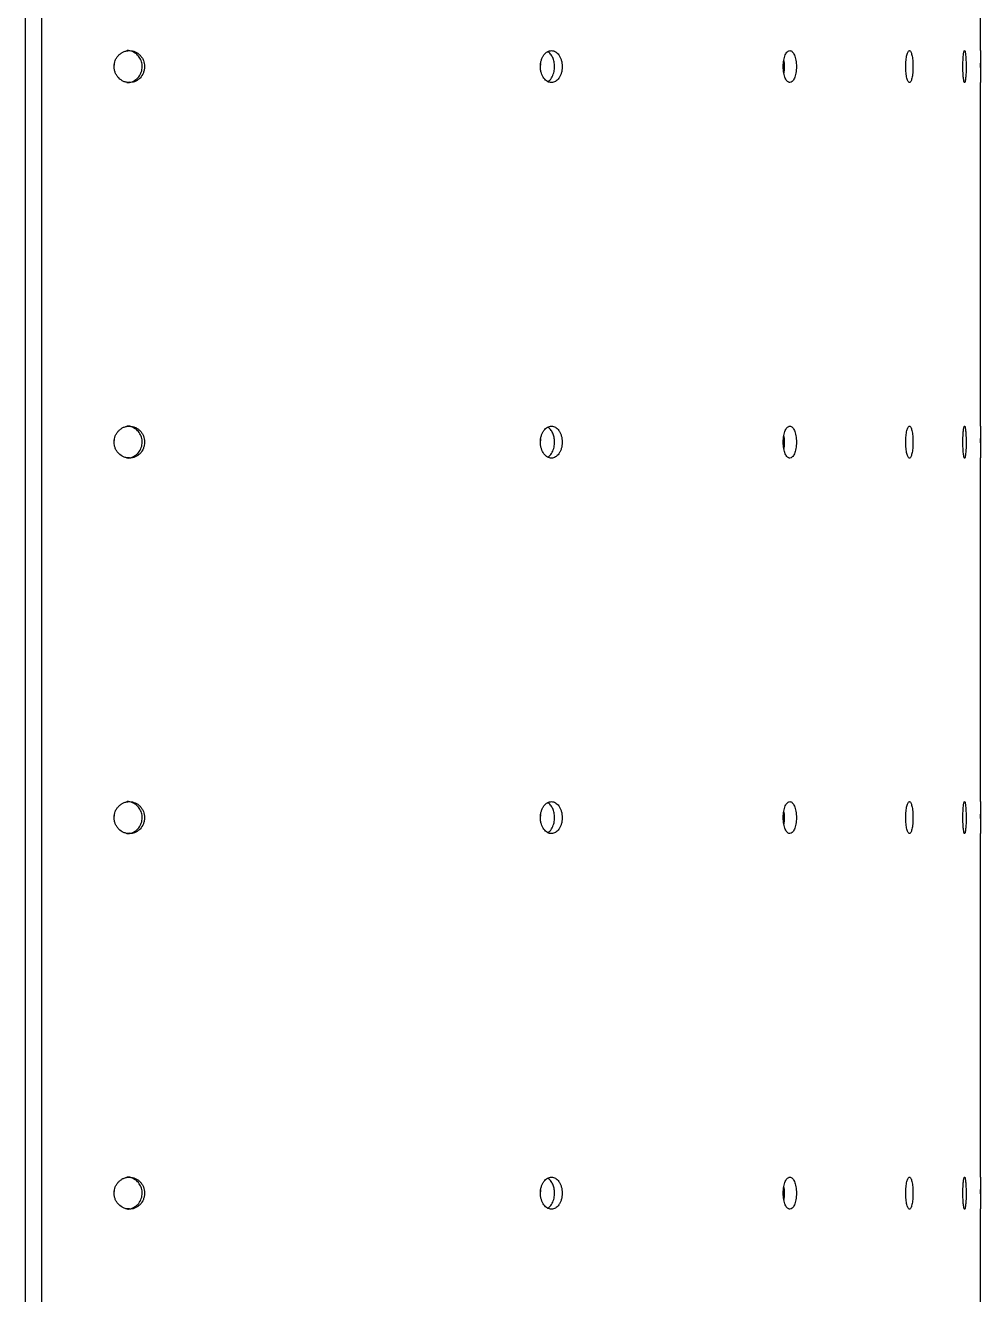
# Model space of a CAD drawing. Header units: millimetres. Extents: x -6549 to -609, y -17178 to -12978.
# Drawn here: x -3536.6 to -3417.1, y -14038.1 to -13879.3 of the extents above; entities that cross this region are included whole.
import ezdxf

# ---------------------------------------------------------------- set-up
doc = ezdxf.new("R2010")
doc.units = ezdxf.units.MM

# ---------------------------------------------------------------- blocks, each defined once
blk = doc.blocks.new('bok')
for p, q in [((-7829.73, -15417.95), (-7829.73, -14566.95)), ((-7827.73, -14566.95), (-7827.73, -15417.95)), ((-7710.23, -14793.95), (-7710.23, -14750.92)), ((-7818.62, -14796.05), (-7818.58, -14795.52)), ((-7765.29, -14796.02), (-7765.26, -14795.57)), ((-7734.92, -14796.02), (-7734.91, -14795.56)), ((-7710.23, -14796.05), (-7710.23, -14795.51)), ((-7816.7, -14797.9), (-7817.02, -14797.93)), ((-7710.23, -14840.95), (-7710.23, -14797.92)), ((-7818.62, -14843.05), (-7818.58, -14842.52)), ((-7765.29, -14843.02), (-7765.26, -14842.57)), ((-7734.92, -14843.02), (-7734.91, -14842.56)), ((-7710.23, -14843.05), (-7710.23, -14842.51)), ((-7816.7, -14844.9), (-7817.02, -14844.93)), ((-7710.23, -14887.95), (-7710.23, -14844.92)), ((-7818.62, -14890.05), (-7818.58, -14889.52)), ((-7765.29, -14890.02), (-7765.26, -14889.57)), ((-7734.92, -14890.02), (-7734.91, -14889.56)), ((-7710.23, -14890.06), (-7710.23, -14889.51)), ((-7816.7, -14891.9), (-7817.02, -14891.93)), ((-7710.23, -14934.95), (-7710.23, -14891.92)), ((-7818.62, -14937.05), (-7818.58, -14936.52)), ((-7765.29, -14937.02), (-7765.26, -14936.57)), ((-7734.92, -14937.02), (-7734.91, -14936.56)), ((-7710.23, -14937.05), (-7710.23, -14936.51)), ((-7816.7, -14938.9), (-7817.02, -14938.93)), ((-7710.23, -14981.95), (-7710.23, -14938.92))]:
    blk.add_line(p, q)
for points, knots in [([(-7818.63, -14795.95), (-7818.63, -14796.08), (-7818.62, -14796.22), (-7818.57, -14796.48), (-7818.53, -14796.6), (-7818.43, -14796.85), (-7818.37, -14796.96), (-7818.23, -14797.18), (-7818.15, -14797.28), (-7817.88, -14797.56), (-7817.67, -14797.71), (-7817.33, -14797.85), (-7817.21, -14797.89), (-7816.97, -14797.94), (-7816.84, -14797.95), (-7816.6, -14797.95), (-7816.47, -14797.94), (-7816.24, -14797.89), (-7816.12, -14797.85), (-7815.89, -14797.75), (-7815.78, -14797.69), (-7815.58, -14797.55), (-7815.48, -14797.47), (-7815.21, -14797.19), (-7815.07, -14796.97), (-7814.92, -14796.6), (-7814.89, -14796.48), (-7814.84, -14796.22), (-7814.82, -14796.08), (-7814.82, -14795.68), (-7814.87, -14795.42), (-7815.02, -14795.05), (-7815.08, -14794.94), (-7815.22, -14794.72), (-7815.3, -14794.62), (-7815.48, -14794.43), (-7815.57, -14794.35), (-7815.78, -14794.21), (-7815.89, -14794.15), (-7816.23, -14794), (-7816.47, -14793.95), (-7816.84, -14793.95), (-7816.97, -14793.96), (-7817.21, -14794.01), (-7817.33, -14794.05), (-7817.56, -14794.14), (-7817.66, -14794.2), (-7817.87, -14794.35), (-7817.97, -14794.43), (-7818.15, -14794.61), (-7818.23, -14794.71), (-7818.37, -14794.93), (-7818.43, -14795.05), (-7818.58, -14795.41), (-7818.63, -14795.68), (-7818.63, -14795.95)], [0, 0, 0, 0, 0.03125, 0.03125, 0.0625, 0.0625, 0.09375, 0.09375, 0.125, 0.125, 0.1875, 0.1875, 0.21875, 0.21875, 0.25, 0.25, 0.28125, 0.28125, 0.3125, 0.3125, 0.34375, 0.34375, 0.375, 0.375, 0.4375, 0.4375, 0.46875, 0.46875, 0.5, 0.5, 0.5625, 0.5625, 0.59375, 0.59375, 0.625, 0.625, 0.65625, 0.65625, 0.6875, 0.6875, 0.75, 0.75, 0.78125, 0.78125, 0.8125, 0.8125, 0.84375, 0.84375, 0.875, 0.875, 0.90625, 0.90625, 0.9375, 0.9375, 1, 1, 1, 1]), ([(-7817.02, -14797.93), (-7816.96, -14797.93), (-7816.69, -14797.97), (-7816.2, -14797.79), (-7815.65, -14797.39), (-7815.26, -14796.81), (-7815.09, -14796.15), (-7815.14, -14795.48), (-7815.38, -14794.88), (-7815.79, -14794.37), (-7816.34, -14794.06), (-7816.78, -14793.91), (-7817.01, -14793.95), (-7817.02, -14793.96)], [0, 0, 0, 0, 0.02889, 0.141517, 0.254154, 0.364091, 0.46981, 0.572063, 0.673355, 0.776495, 0.883316, 0.993955, 1, 1, 1, 1]), ([(-7765.3, -14795.95), (-7765.3, -14796.09), (-7765.29, -14796.23), (-7765.25, -14796.5), (-7765.22, -14796.64), (-7765.1, -14797.01), (-7764.99, -14797.23), (-7764.79, -14797.5), (-7764.72, -14797.58), (-7764.58, -14797.71), (-7764.5, -14797.77), (-7764.26, -14797.91), (-7764.09, -14797.95), (-7763.75, -14797.95), (-7763.59, -14797.9), (-7763.27, -14797.72), (-7763.13, -14797.59), (-7762.93, -14797.32), (-7762.88, -14797.22), (-7762.77, -14797.01), (-7762.73, -14796.89), (-7762.65, -14796.64), (-7762.62, -14796.51), (-7762.58, -14796.24), (-7762.57, -14796.1), (-7762.57, -14795.81), (-7762.58, -14795.68), (-7762.62, -14795.4), (-7762.65, -14795.27), (-7762.72, -14795.02), (-7762.77, -14794.9), (-7762.87, -14794.68), (-7762.93, -14794.58), (-7763.06, -14794.4), (-7763.13, -14794.32), (-7763.27, -14794.19), (-7763.35, -14794.13), (-7763.51, -14794.04), (-7763.59, -14794.01), (-7763.75, -14793.96), (-7763.84, -14793.95), (-7764.01, -14793.95), (-7764.09, -14793.96), (-7764.26, -14794), (-7764.34, -14794.04), (-7764.5, -14794.13), (-7764.58, -14794.18), (-7764.72, -14794.32), (-7764.79, -14794.4), (-7764.93, -14794.58), (-7764.98, -14794.67), (-7765.09, -14794.89), (-7765.14, -14795.01), (-7765.22, -14795.26), (-7765.25, -14795.39), (-7765.29, -14795.66), (-7765.3, -14795.81), (-7765.3, -14795.95)], [0, 0, 0, 0, 0.03125, 0.03125, 0.0625, 0.0625, 0.125, 0.125, 0.15625, 0.15625, 0.1875, 0.1875, 0.25, 0.25, 0.3125, 0.3125, 0.375, 0.375, 0.40625, 0.40625, 0.4375, 0.4375, 0.46875, 0.46875, 0.5, 0.5, 0.53125, 0.53125, 0.5625, 0.5625, 0.59375, 0.59375, 0.625, 0.625, 0.65625, 0.65625, 0.6875, 0.6875, 0.71875, 0.71875, 0.75, 0.75, 0.78125, 0.78125, 0.8125, 0.8125, 0.84375, 0.84375, 0.875, 0.875, 0.90625, 0.90625, 0.9375, 0.9375, 0.96875, 0.96875, 1, 1, 1, 1]), ([(-7764.4, -14797.81), (-7764.39, -14797.81), (-7764.2, -14797.76), (-7763.91, -14797.4), (-7763.62, -14796.8), (-7763.51, -14796.11), (-7763.54, -14795.48), (-7763.69, -14794.92), (-7763.95, -14794.46), (-7764.2, -14794.17), (-7764.37, -14794.11), (-7764.41, -14794.1)], [0, 0, 0, 0, 0.014307, 0.184828, 0.340331, 0.47367, 0.591731, 0.706727, 0.828893, 0.965398, 1, 1, 1, 1]), ([(-7734.93, -14795.95), (-7734.93, -14796.09), (-7734.92, -14796.23), (-7734.89, -14796.5), (-7734.88, -14796.63), (-7734.81, -14797.01), (-7734.74, -14797.23), (-7734.62, -14797.5), (-7734.58, -14797.58), (-7734.49, -14797.71), (-7734.44, -14797.77), (-7734.34, -14797.86), (-7734.29, -14797.89), (-7734.19, -14797.94), (-7734.14, -14797.95), (-7733.99, -14797.95), (-7733.89, -14797.9), (-7733.7, -14797.72), (-7733.61, -14797.59), (-7733.49, -14797.32), (-7733.46, -14797.22), (-7733.39, -14797), (-7733.37, -14796.89), (-7733.32, -14796.64), (-7733.3, -14796.5), (-7733.28, -14796.24), (-7733.27, -14796.09), (-7733.27, -14795.68), (-7733.3, -14795.4), (-7733.36, -14795.02), (-7733.39, -14794.9), (-7733.46, -14794.68), (-7733.49, -14794.59), (-7733.61, -14794.32), (-7733.7, -14794.18), (-7733.84, -14794.04), (-7733.89, -14794.01), (-7733.99, -14793.96), (-7734.04, -14793.95), (-7734.14, -14793.95), (-7734.19, -14793.96), (-7734.29, -14794.01), (-7734.34, -14794.04), (-7734.44, -14794.13), (-7734.49, -14794.19), (-7734.58, -14794.32), (-7734.62, -14794.4), (-7734.7, -14794.58), (-7734.74, -14794.68), (-7734.8, -14794.9), (-7734.83, -14795.01), (-7734.88, -14795.26), (-7734.89, -14795.39), (-7734.92, -14795.67), (-7734.93, -14795.81), (-7734.93, -14795.95)], [0, 0, 0, 0, 0.03125, 0.03125, 0.0625, 0.0625, 0.125, 0.125, 0.15625, 0.15625, 0.1875, 0.1875, 0.21875, 0.21875, 0.25, 0.25, 0.3125, 0.3125, 0.375, 0.375, 0.40625, 0.40625, 0.4375, 0.4375, 0.46875, 0.46875, 0.5, 0.5, 0.5625, 0.5625, 0.59375, 0.59375, 0.625, 0.625, 0.6875, 0.6875, 0.71875, 0.71875, 0.75, 0.75, 0.78125, 0.78125, 0.8125, 0.8125, 0.84375, 0.84375, 0.875, 0.875, 0.90625, 0.90625, 0.9375, 0.9375, 0.96875, 0.96875, 1, 1, 1, 1]), ([(-7719.6, -14795.95), (-7719.6, -14796.09), (-7719.6, -14796.22), (-7719.58, -14796.48), (-7719.57, -14796.61), (-7719.54, -14796.98), (-7719.5, -14797.21), (-7719.44, -14797.48), (-7719.41, -14797.56), (-7719.36, -14797.7), (-7719.34, -14797.76), (-7719.28, -14797.85), (-7719.25, -14797.89), (-7719.2, -14797.94), (-7719.17, -14797.95), (-7719.11, -14797.95), (-7719.08, -14797.94), (-7719.02, -14797.89), (-7719, -14797.85), (-7718.94, -14797.76), (-7718.92, -14797.7), (-7718.87, -14797.56), (-7718.84, -14797.48), (-7718.78, -14797.2), (-7718.75, -14796.99), (-7718.71, -14796.61), (-7718.7, -14796.49), (-7718.69, -14796.22), (-7718.69, -14796.09), (-7718.69, -14795.68), (-7718.7, -14795.41), (-7718.73, -14795.04), (-7718.75, -14794.92), (-7718.78, -14794.7), (-7718.8, -14794.6), (-7718.84, -14794.42), (-7718.87, -14794.34), (-7718.92, -14794.2), (-7718.94, -14794.14), (-7719, -14794.05), (-7719.02, -14794.01), (-7719.08, -14793.96), (-7719.11, -14793.95), (-7719.17, -14793.95), (-7719.2, -14793.96), (-7719.25, -14794.01), (-7719.28, -14794.04), (-7719.34, -14794.14), (-7719.36, -14794.2), (-7719.41, -14794.34), (-7719.44, -14794.42), (-7719.48, -14794.6), (-7719.5, -14794.7), (-7719.53, -14794.92), (-7719.55, -14795.04), (-7719.59, -14795.4), (-7719.6, -14795.68), (-7719.6, -14795.95)], [0, 0, 0, 0, 0.03125, 0.03125, 0.0625, 0.0625, 0.125, 0.125, 0.15625, 0.15625, 0.1875, 0.1875, 0.21875, 0.21875, 0.25, 0.25, 0.28125, 0.28125, 0.3125, 0.3125, 0.34375, 0.34375, 0.375, 0.375, 0.4375, 0.4375, 0.46875, 0.46875, 0.5, 0.5, 0.5625, 0.5625, 0.59375, 0.59375, 0.625, 0.625, 0.65625, 0.65625, 0.6875, 0.6875, 0.71875, 0.71875, 0.75, 0.75, 0.78125, 0.78125, 0.8125, 0.8125, 0.84375, 0.84375, 0.875, 0.875, 0.90625, 0.90625, 0.9375, 0.9375, 1, 1, 1, 1]), ([(-7712.45, -14795.95), (-7712.45, -14796.08), (-7712.44, -14796.21), (-7712.44, -14796.47), (-7712.43, -14796.6), (-7712.42, -14796.84), (-7712.42, -14796.96), (-7712.4, -14797.18), (-7712.39, -14797.28), (-7712.36, -14797.55), (-7712.34, -14797.7), (-7712.3, -14797.85), (-7712.29, -14797.89), (-7712.26, -14797.94), (-7712.25, -14797.95), (-7712.23, -14797.95), (-7712.21, -14797.94), (-7712.19, -14797.89), (-7712.17, -14797.85), (-7712.15, -14797.75), (-7712.14, -14797.69), (-7712.12, -14797.54), (-7712.11, -14797.46), (-7712.09, -14797.28), (-7712.08, -14797.18), (-7712.07, -14796.96), (-7712.06, -14796.84), (-7712.05, -14796.6), (-7712.05, -14796.47), (-7712.04, -14796.22), (-7712.04, -14796.08), (-7712.04, -14795.69), (-7712.05, -14795.42), (-7712.07, -14794.94), (-7712.08, -14794.71), (-7712.11, -14794.44), (-7712.12, -14794.35), (-7712.14, -14794.21), (-7712.15, -14794.15), (-7712.17, -14794.05), (-7712.19, -14794.01), (-7712.21, -14793.96), (-7712.22, -14793.95), (-7712.25, -14793.95), (-7712.26, -14793.96), (-7712.29, -14794.01), (-7712.3, -14794.05), (-7712.33, -14794.15), (-7712.34, -14794.21), (-7712.36, -14794.35), (-7712.37, -14794.44), (-7712.39, -14794.62), (-7712.4, -14794.72), (-7712.42, -14794.94), (-7712.42, -14795.05), (-7712.44, -14795.42), (-7712.45, -14795.68), (-7712.45, -14795.95)], [0, 0, 0, 0, 0.03125, 0.03125, 0.0625, 0.0625, 0.09375, 0.09375, 0.125, 0.125, 0.1875, 0.1875, 0.21875, 0.21875, 0.25, 0.25, 0.28125, 0.28125, 0.3125, 0.3125, 0.34375, 0.34375, 0.375, 0.375, 0.40625, 0.40625, 0.4375, 0.4375, 0.46875, 0.46875, 0.5, 0.5, 0.5625, 0.5625, 0.625, 0.625, 0.65625, 0.65625, 0.6875, 0.6875, 0.71875, 0.71875, 0.75, 0.75, 0.78125, 0.78125, 0.8125, 0.8125, 0.84375, 0.84375, 0.875, 0.875, 0.90625, 0.90625, 0.9375, 0.9375, 1, 1, 1, 1]), ([(-7710.23, -14793.95), (-7710.23, -14793.95), (-7710.23, -14793.91), (-7710.23, -14794.05), (-7710.23, -14794.37), (-7710.23, -14794.89), (-7710.23, -14795.44), (-7710.23, -14795.81), (-7710.23, -14795.95)], [0, 0, 0, 0, 0.006965, 0.22163, 0.436296, 0.650959, 0.865625, 1, 1, 1, 1]), ([(-7734.84, -14796.79), (-7734.83, -14796.77), (-7734.78, -14796.58), (-7734.76, -14796.11), (-7734.76, -14795.54), (-7734.82, -14795.24), (-7734.84, -14795.12)], [0, 0, 0, 0, 0.029181, 0.419615, 0.770115, 1, 1, 1, 1]), ([(-7710.23, -14795.95), (-7710.23, -14796.17), (-7710.23, -14796.62), (-7710.23, -14797.22), (-7710.23, -14797.67), (-7710.23, -14797.93), (-7710.23, -14797.92), (-7710.23, -14797.92)], [0, 0, 0, 0, 0.214833, 0.42967, 0.64451, 0.859348, 1, 1, 1, 1]), ([(-7818.63, -14842.95), (-7818.63, -14843.08), (-7818.62, -14843.22), (-7818.57, -14843.48), (-7818.53, -14843.6), (-7818.43, -14843.85), (-7818.37, -14843.96), (-7818.23, -14844.18), (-7818.15, -14844.28), (-7817.88, -14844.56), (-7817.67, -14844.71), (-7817.33, -14844.85), (-7817.21, -14844.89), (-7816.97, -14844.94), (-7816.84, -14844.95), (-7816.6, -14844.95), (-7816.47, -14844.94), (-7816.24, -14844.89), (-7816.12, -14844.85), (-7815.89, -14844.75), (-7815.78, -14844.69), (-7815.58, -14844.55), (-7815.48, -14844.47), (-7815.21, -14844.19), (-7815.07, -14843.97), (-7814.92, -14843.6), (-7814.89, -14843.48), (-7814.84, -14843.22), (-7814.82, -14843.08), (-7814.82, -14842.68), (-7814.87, -14842.42), (-7815.02, -14842.05), (-7815.08, -14841.94), (-7815.22, -14841.72), (-7815.3, -14841.62), (-7815.48, -14841.43), (-7815.57, -14841.35), (-7815.78, -14841.21), (-7815.89, -14841.15), (-7816.23, -14841), (-7816.47, -14840.95), (-7816.84, -14840.95), (-7816.97, -14840.96), (-7817.21, -14841.01), (-7817.33, -14841.05), (-7817.56, -14841.14), (-7817.66, -14841.2), (-7817.87, -14841.35), (-7817.97, -14841.43), (-7818.15, -14841.61), (-7818.23, -14841.71), (-7818.37, -14841.93), (-7818.43, -14842.05), (-7818.58, -14842.41), (-7818.63, -14842.68), (-7818.63, -14842.95)], [0, 0, 0, 0, 0.03125, 0.03125, 0.0625, 0.0625, 0.09375, 0.09375, 0.125, 0.125, 0.1875, 0.1875, 0.21875, 0.21875, 0.25, 0.25, 0.28125, 0.28125, 0.3125, 0.3125, 0.34375, 0.34375, 0.375, 0.375, 0.4375, 0.4375, 0.46875, 0.46875, 0.5, 0.5, 0.5625, 0.5625, 0.59375, 0.59375, 0.625, 0.625, 0.65625, 0.65625, 0.6875, 0.6875, 0.75, 0.75, 0.78125, 0.78125, 0.8125, 0.8125, 0.84375, 0.84375, 0.875, 0.875, 0.90625, 0.90625, 0.9375, 0.9375, 1, 1, 1, 1]), ([(-7817.02, -14844.93), (-7816.96, -14844.93), (-7816.69, -14844.97), (-7816.2, -14844.79), (-7815.65, -14844.39), (-7815.26, -14843.81), (-7815.09, -14843.15), (-7815.14, -14842.48), (-7815.38, -14841.88), (-7815.79, -14841.37), (-7816.34, -14841.06), (-7816.78, -14840.91), (-7817.01, -14840.95), (-7817.02, -14840.96)], [0, 0, 0, 0, 0.02889, 0.141518, 0.254155, 0.364092, 0.469811, 0.572064, 0.673356, 0.776496, 0.883317, 0.993955, 1, 1, 1, 1]), ([(-7765.3, -14842.95), (-7765.3, -14843.09), (-7765.29, -14843.23), (-7765.25, -14843.5), (-7765.22, -14843.64), (-7765.1, -14844.01), (-7764.99, -14844.23), (-7764.79, -14844.5), (-7764.72, -14844.58), (-7764.58, -14844.71), (-7764.5, -14844.77), (-7764.26, -14844.91), (-7764.09, -14844.95), (-7763.75, -14844.95), (-7763.59, -14844.9), (-7763.27, -14844.72), (-7763.13, -14844.59), (-7762.93, -14844.32), (-7762.88, -14844.22), (-7762.77, -14844.01), (-7762.73, -14843.89), (-7762.65, -14843.64), (-7762.62, -14843.51), (-7762.58, -14843.24), (-7762.57, -14843.1), (-7762.57, -14842.81), (-7762.58, -14842.68), (-7762.62, -14842.4), (-7762.65, -14842.27), (-7762.72, -14842.02), (-7762.77, -14841.9), (-7762.87, -14841.68), (-7762.93, -14841.58), (-7763.06, -14841.4), (-7763.13, -14841.32), (-7763.27, -14841.19), (-7763.35, -14841.13), (-7763.51, -14841.04), (-7763.59, -14841.01), (-7763.75, -14840.96), (-7763.84, -14840.95), (-7764.01, -14840.95), (-7764.09, -14840.96), (-7764.26, -14841), (-7764.34, -14841.04), (-7764.5, -14841.13), (-7764.58, -14841.18), (-7764.72, -14841.32), (-7764.79, -14841.4), (-7764.93, -14841.58), (-7764.98, -14841.67), (-7765.09, -14841.89), (-7765.14, -14842.01), (-7765.22, -14842.26), (-7765.25, -14842.39), (-7765.29, -14842.66), (-7765.3, -14842.81), (-7765.3, -14842.95)], [0, 0, 0, 0, 0.03125, 0.03125, 0.0625, 0.0625, 0.125, 0.125, 0.15625, 0.15625, 0.1875, 0.1875, 0.25, 0.25, 0.3125, 0.3125, 0.375, 0.375, 0.40625, 0.40625, 0.4375, 0.4375, 0.46875, 0.46875, 0.5, 0.5, 0.53125, 0.53125, 0.5625, 0.5625, 0.59375, 0.59375, 0.625, 0.625, 0.65625, 0.65625, 0.6875, 0.6875, 0.71875, 0.71875, 0.75, 0.75, 0.78125, 0.78125, 0.8125, 0.8125, 0.84375, 0.84375, 0.875, 0.875, 0.90625, 0.90625, 0.9375, 0.9375, 0.96875, 0.96875, 1, 1, 1, 1]), ([(-7764.4, -14844.81), (-7764.39, -14844.81), (-7764.2, -14844.76), (-7763.91, -14844.4), (-7763.62, -14843.8), (-7763.51, -14843.11), (-7763.54, -14842.48), (-7763.69, -14841.92), (-7763.95, -14841.46), (-7764.2, -14841.17), (-7764.37, -14841.11), (-7764.41, -14841.1)], [0, 0, 0, 0, 0.014306, 0.18483, 0.340332, 0.473666, 0.591732, 0.706728, 0.828893, 0.965398, 1, 1, 1, 1]), ([(-7734.93, -14842.95), (-7734.93, -14843.09), (-7734.92, -14843.23), (-7734.89, -14843.5), (-7734.88, -14843.63), (-7734.81, -14844.01), (-7734.74, -14844.23), (-7734.62, -14844.5), (-7734.58, -14844.58), (-7734.49, -14844.71), (-7734.44, -14844.77), (-7734.34, -14844.86), (-7734.29, -14844.89), (-7734.19, -14844.94), (-7734.14, -14844.95), (-7733.99, -14844.95), (-7733.89, -14844.9), (-7733.7, -14844.72), (-7733.61, -14844.59), (-7733.49, -14844.32), (-7733.46, -14844.22), (-7733.39, -14844), (-7733.37, -14843.89), (-7733.32, -14843.64), (-7733.3, -14843.5), (-7733.28, -14843.24), (-7733.27, -14843.09), (-7733.27, -14842.68), (-7733.3, -14842.4), (-7733.36, -14842.02), (-7733.39, -14841.9), (-7733.46, -14841.68), (-7733.49, -14841.59), (-7733.61, -14841.32), (-7733.7, -14841.18), (-7733.84, -14841.04), (-7733.89, -14841.01), (-7733.99, -14840.96), (-7734.04, -14840.95), (-7734.14, -14840.95), (-7734.19, -14840.96), (-7734.29, -14841.01), (-7734.34, -14841.04), (-7734.44, -14841.13), (-7734.49, -14841.19), (-7734.58, -14841.32), (-7734.62, -14841.4), (-7734.7, -14841.58), (-7734.74, -14841.68), (-7734.8, -14841.9), (-7734.83, -14842.01), (-7734.88, -14842.26), (-7734.89, -14842.39), (-7734.92, -14842.67), (-7734.93, -14842.81), (-7734.93, -14842.95)], [0, 0, 0, 0, 0.03125, 0.03125, 0.0625, 0.0625, 0.125, 0.125, 0.15625, 0.15625, 0.1875, 0.1875, 0.21875, 0.21875, 0.25, 0.25, 0.3125, 0.3125, 0.375, 0.375, 0.40625, 0.40625, 0.4375, 0.4375, 0.46875, 0.46875, 0.5, 0.5, 0.5625, 0.5625, 0.59375, 0.59375, 0.625, 0.625, 0.6875, 0.6875, 0.71875, 0.71875, 0.75, 0.75, 0.78125, 0.78125, 0.8125, 0.8125, 0.84375, 0.84375, 0.875, 0.875, 0.90625, 0.90625, 0.9375, 0.9375, 0.96875, 0.96875, 1, 1, 1, 1]), ([(-7719.6, -14842.95), (-7719.6, -14843.09), (-7719.6, -14843.22), (-7719.58, -14843.48), (-7719.57, -14843.61), (-7719.54, -14843.98), (-7719.5, -14844.21), (-7719.44, -14844.48), (-7719.41, -14844.56), (-7719.36, -14844.7), (-7719.34, -14844.76), (-7719.28, -14844.85), (-7719.25, -14844.89), (-7719.2, -14844.94), (-7719.17, -14844.95), (-7719.11, -14844.95), (-7719.08, -14844.94), (-7719.02, -14844.89), (-7719, -14844.85), (-7718.94, -14844.76), (-7718.92, -14844.7), (-7718.87, -14844.56), (-7718.84, -14844.48), (-7718.78, -14844.2), (-7718.75, -14843.99), (-7718.71, -14843.61), (-7718.7, -14843.49), (-7718.69, -14843.22), (-7718.69, -14843.09), (-7718.69, -14842.68), (-7718.7, -14842.41), (-7718.73, -14842.04), (-7718.75, -14841.92), (-7718.78, -14841.7), (-7718.8, -14841.6), (-7718.84, -14841.42), (-7718.87, -14841.34), (-7718.92, -14841.2), (-7718.94, -14841.14), (-7719, -14841.05), (-7719.02, -14841.01), (-7719.08, -14840.96), (-7719.11, -14840.95), (-7719.17, -14840.95), (-7719.2, -14840.96), (-7719.25, -14841.01), (-7719.28, -14841.04), (-7719.34, -14841.14), (-7719.36, -14841.2), (-7719.41, -14841.34), (-7719.44, -14841.42), (-7719.48, -14841.6), (-7719.5, -14841.7), (-7719.53, -14841.92), (-7719.55, -14842.04), (-7719.59, -14842.4), (-7719.6, -14842.68), (-7719.6, -14842.95)], [0, 0, 0, 0, 0.03125, 0.03125, 0.0625, 0.0625, 0.125, 0.125, 0.15625, 0.15625, 0.1875, 0.1875, 0.21875, 0.21875, 0.25, 0.25, 0.28125, 0.28125, 0.3125, 0.3125, 0.34375, 0.34375, 0.375, 0.375, 0.4375, 0.4375, 0.46875, 0.46875, 0.5, 0.5, 0.5625, 0.5625, 0.59375, 0.59375, 0.625, 0.625, 0.65625, 0.65625, 0.6875, 0.6875, 0.71875, 0.71875, 0.75, 0.75, 0.78125, 0.78125, 0.8125, 0.8125, 0.84375, 0.84375, 0.875, 0.875, 0.90625, 0.90625, 0.9375, 0.9375, 1, 1, 1, 1]), ([(-7712.45, -14842.95), (-7712.45, -14843.08), (-7712.44, -14843.21), (-7712.44, -14843.47), (-7712.43, -14843.6), (-7712.42, -14843.84), (-7712.42, -14843.96), (-7712.4, -14844.18), (-7712.39, -14844.28), (-7712.36, -14844.55), (-7712.34, -14844.7), (-7712.3, -14844.85), (-7712.29, -14844.89), (-7712.26, -14844.94), (-7712.25, -14844.95), (-7712.23, -14844.95), (-7712.21, -14844.94), (-7712.19, -14844.89), (-7712.17, -14844.85), (-7712.15, -14844.75), (-7712.14, -14844.69), (-7712.12, -14844.54), (-7712.11, -14844.46), (-7712.09, -14844.28), (-7712.08, -14844.18), (-7712.07, -14843.96), (-7712.06, -14843.84), (-7712.05, -14843.6), (-7712.05, -14843.47), (-7712.04, -14843.22), (-7712.04, -14843.08), (-7712.04, -14842.69), (-7712.05, -14842.42), (-7712.07, -14841.94), (-7712.08, -14841.71), (-7712.11, -14841.44), (-7712.12, -14841.35), (-7712.14, -14841.21), (-7712.15, -14841.15), (-7712.17, -14841.05), (-7712.19, -14841.01), (-7712.21, -14840.96), (-7712.22, -14840.95), (-7712.25, -14840.95), (-7712.26, -14840.96), (-7712.29, -14841.01), (-7712.3, -14841.05), (-7712.33, -14841.15), (-7712.34, -14841.21), (-7712.36, -14841.35), (-7712.37, -14841.44), (-7712.39, -14841.62), (-7712.4, -14841.72), (-7712.42, -14841.94), (-7712.42, -14842.05), (-7712.44, -14842.42), (-7712.45, -14842.68), (-7712.45, -14842.95)], [0, 0, 0, 0, 0.03125, 0.03125, 0.0625, 0.0625, 0.09375, 0.09375, 0.125, 0.125, 0.1875, 0.1875, 0.21875, 0.21875, 0.25, 0.25, 0.28125, 0.28125, 0.3125, 0.3125, 0.34375, 0.34375, 0.375, 0.375, 0.40625, 0.40625, 0.4375, 0.4375, 0.46875, 0.46875, 0.5, 0.5, 0.5625, 0.5625, 0.625, 0.625, 0.65625, 0.65625, 0.6875, 0.6875, 0.71875, 0.71875, 0.75, 0.75, 0.78125, 0.78125, 0.8125, 0.8125, 0.84375, 0.84375, 0.875, 0.875, 0.90625, 0.90625, 0.9375, 0.9375, 1, 1, 1, 1]), ([(-7710.23, -14840.95), (-7710.23, -14840.95), (-7710.23, -14840.91), (-7710.23, -14841.05), (-7710.23, -14841.37), (-7710.23, -14841.89), (-7710.23, -14842.44), (-7710.23, -14842.81), (-7710.23, -14842.95)], [0, 0, 0, 0, 0.006965, 0.221631, 0.436297, 0.650967, 0.865634, 1, 1, 1, 1]), ([(-7734.84, -14843.78), (-7734.83, -14843.77), (-7734.78, -14843.58), (-7734.76, -14843.11), (-7734.76, -14842.54), (-7734.82, -14842.24), (-7734.84, -14842.12)], [0, 0, 0, 0, 0.029181, 0.419599, 0.770115, 1, 1, 1, 1]), ([(-7710.23, -14842.95), (-7710.23, -14843.17), (-7710.23, -14843.62), (-7710.23, -14844.22), (-7710.23, -14844.67), (-7710.23, -14844.93), (-7710.23, -14844.92), (-7710.23, -14844.92)], [0, 0, 0, 0, 0.214842, 0.429678, 0.6445106, 0.8593478, 1, 1, 1, 1]), ([(-7818.63, -14889.95), (-7818.63, -14890.08), (-7818.62, -14890.22), (-7818.57, -14890.48), (-7818.53, -14890.6), (-7818.43, -14890.85), (-7818.37, -14890.96), (-7818.23, -14891.18), (-7818.15, -14891.28), (-7817.88, -14891.56), (-7817.67, -14891.71), (-7817.33, -14891.85), (-7817.21, -14891.89), (-7816.97, -14891.94), (-7816.84, -14891.95), (-7816.6, -14891.95), (-7816.47, -14891.94), (-7816.24, -14891.89), (-7816.12, -14891.85), (-7815.89, -14891.75), (-7815.78, -14891.69), (-7815.58, -14891.55), (-7815.48, -14891.47), (-7815.21, -14891.19), (-7815.07, -14890.97), (-7814.92, -14890.6), (-7814.89, -14890.48), (-7814.84, -14890.22), (-7814.82, -14890.08), (-7814.82, -14889.68), (-7814.87, -14889.42), (-7815.02, -14889.05), (-7815.08, -14888.94), (-7815.22, -14888.72), (-7815.3, -14888.62), (-7815.48, -14888.43), (-7815.57, -14888.35), (-7815.78, -14888.21), (-7815.89, -14888.15), (-7816.23, -14888), (-7816.47, -14887.95), (-7816.84, -14887.95), (-7816.97, -14887.96), (-7817.21, -14888.01), (-7817.33, -14888.05), (-7817.56, -14888.14), (-7817.66, -14888.2), (-7817.87, -14888.35), (-7817.97, -14888.43), (-7818.15, -14888.61), (-7818.23, -14888.71), (-7818.37, -14888.93), (-7818.43, -14889.05), (-7818.58, -14889.41), (-7818.63, -14889.68), (-7818.63, -14889.95)], [0, 0, 0, 0, 0.03125, 0.03125, 0.0625, 0.0625, 0.09375, 0.09375, 0.125, 0.125, 0.1875, 0.1875, 0.21875, 0.21875, 0.25, 0.25, 0.28125, 0.28125, 0.3125, 0.3125, 0.34375, 0.34375, 0.375, 0.375, 0.4375, 0.4375, 0.46875, 0.46875, 0.5, 0.5, 0.5625, 0.5625, 0.59375, 0.59375, 0.625, 0.625, 0.65625, 0.65625, 0.6875, 0.6875, 0.75, 0.75, 0.78125, 0.78125, 0.8125, 0.8125, 0.84375, 0.84375, 0.875, 0.875, 0.90625, 0.90625, 0.9375, 0.9375, 1, 1, 1, 1]), ([(-7817.02, -14891.93), (-7816.96, -14891.93), (-7816.69, -14891.97), (-7816.2, -14891.79), (-7815.65, -14891.39), (-7815.26, -14890.81), (-7815.09, -14890.15), (-7815.14, -14889.48), (-7815.38, -14888.88), (-7815.79, -14888.37), (-7816.34, -14888.06), (-7816.78, -14887.91), (-7817.01, -14887.95), (-7817.02, -14887.96)], [0, 0, 0, 0, 0.02889, 0.141518, 0.254152, 0.36409, 0.469813, 0.572061, 0.673358, 0.776497, 0.883316, 0.993955, 1, 1, 1, 1]), ([(-7765.3, -14889.95), (-7765.3, -14890.09), (-7765.29, -14890.23), (-7765.25, -14890.5), (-7765.22, -14890.64), (-7765.1, -14891.01), (-7764.99, -14891.23), (-7764.79, -14891.5), (-7764.72, -14891.58), (-7764.58, -14891.71), (-7764.5, -14891.77), (-7764.26, -14891.91), (-7764.09, -14891.95), (-7763.75, -14891.95), (-7763.59, -14891.9), (-7763.27, -14891.72), (-7763.13, -14891.59), (-7762.93, -14891.32), (-7762.88, -14891.22), (-7762.77, -14891.01), (-7762.73, -14890.89), (-7762.65, -14890.64), (-7762.62, -14890.51), (-7762.58, -14890.24), (-7762.57, -14890.1), (-7762.57, -14889.81), (-7762.58, -14889.68), (-7762.62, -14889.4), (-7762.65, -14889.27), (-7762.72, -14889.02), (-7762.77, -14888.9), (-7762.87, -14888.68), (-7762.93, -14888.58), (-7763.06, -14888.4), (-7763.13, -14888.32), (-7763.27, -14888.19), (-7763.35, -14888.13), (-7763.51, -14888.04), (-7763.59, -14888.01), (-7763.75, -14887.96), (-7763.84, -14887.95), (-7764.01, -14887.95), (-7764.09, -14887.96), (-7764.26, -14888), (-7764.34, -14888.04), (-7764.5, -14888.13), (-7764.58, -14888.18), (-7764.72, -14888.32), (-7764.79, -14888.4), (-7764.93, -14888.58), (-7764.98, -14888.67), (-7765.09, -14888.89), (-7765.14, -14889.01), (-7765.22, -14889.26), (-7765.25, -14889.39), (-7765.29, -14889.66), (-7765.3, -14889.81), (-7765.3, -14889.95)], [0, 0, 0, 0, 0.03125, 0.03125, 0.0625, 0.0625, 0.125, 0.125, 0.15625, 0.15625, 0.1875, 0.1875, 0.25, 0.25, 0.3125, 0.3125, 0.375, 0.375, 0.40625, 0.40625, 0.4375, 0.4375, 0.46875, 0.46875, 0.5, 0.5, 0.53125, 0.53125, 0.5625, 0.5625, 0.59375, 0.59375, 0.625, 0.625, 0.65625, 0.65625, 0.6875, 0.6875, 0.71875, 0.71875, 0.75, 0.75, 0.78125, 0.78125, 0.8125, 0.8125, 0.84375, 0.84375, 0.875, 0.875, 0.90625, 0.90625, 0.9375, 0.9375, 0.96875, 0.96875, 1, 1, 1, 1]), ([(-7764.4, -14891.81), (-7764.39, -14891.81), (-7764.2, -14891.76), (-7763.91, -14891.4), (-7763.62, -14890.8), (-7763.51, -14890.11), (-7763.54, -14889.48), (-7763.69, -14888.92), (-7763.95, -14888.46), (-7764.2, -14888.17), (-7764.37, -14888.11), (-7764.41, -14888.1)], [0, 0, 0, 0, 0.014306, 0.184827, 0.340329, 0.473667, 0.591727, 0.706728, 0.828894, 0.965398, 1, 1, 1, 1]), ([(-7734.93, -14889.95), (-7734.93, -14890.09), (-7734.92, -14890.23), (-7734.89, -14890.5), (-7734.88, -14890.63), (-7734.81, -14891.01), (-7734.74, -14891.23), (-7734.62, -14891.5), (-7734.58, -14891.58), (-7734.49, -14891.71), (-7734.44, -14891.77), (-7734.34, -14891.86), (-7734.29, -14891.89), (-7734.19, -14891.94), (-7734.14, -14891.95), (-7733.99, -14891.95), (-7733.89, -14891.9), (-7733.7, -14891.72), (-7733.61, -14891.59), (-7733.49, -14891.32), (-7733.46, -14891.22), (-7733.39, -14891), (-7733.37, -14890.89), (-7733.32, -14890.64), (-7733.3, -14890.5), (-7733.28, -14890.24), (-7733.27, -14890.09), (-7733.27, -14889.68), (-7733.3, -14889.4), (-7733.36, -14889.02), (-7733.39, -14888.9), (-7733.46, -14888.68), (-7733.49, -14888.59), (-7733.61, -14888.32), (-7733.7, -14888.18), (-7733.84, -14888.04), (-7733.89, -14888.01), (-7733.99, -14887.96), (-7734.04, -14887.95), (-7734.14, -14887.95), (-7734.19, -14887.96), (-7734.29, -14888.01), (-7734.34, -14888.04), (-7734.44, -14888.13), (-7734.49, -14888.19), (-7734.58, -14888.32), (-7734.62, -14888.4), (-7734.7, -14888.58), (-7734.74, -14888.68), (-7734.8, -14888.9), (-7734.83, -14889.01), (-7734.88, -14889.26), (-7734.89, -14889.39), (-7734.92, -14889.67), (-7734.93, -14889.81), (-7734.93, -14889.95)], [0, 0, 0, 0, 0.03125, 0.03125, 0.0625, 0.0625, 0.125, 0.125, 0.15625, 0.15625, 0.1875, 0.1875, 0.21875, 0.21875, 0.25, 0.25, 0.3125, 0.3125, 0.375, 0.375, 0.40625, 0.40625, 0.4375, 0.4375, 0.46875, 0.46875, 0.5, 0.5, 0.5625, 0.5625, 0.59375, 0.59375, 0.625, 0.625, 0.6875, 0.6875, 0.71875, 0.71875, 0.75, 0.75, 0.78125, 0.78125, 0.8125, 0.8125, 0.84375, 0.84375, 0.875, 0.875, 0.90625, 0.90625, 0.9375, 0.9375, 0.96875, 0.96875, 1, 1, 1, 1]), ([(-7719.6, -14889.95), (-7719.6, -14890.09), (-7719.6, -14890.22), (-7719.58, -14890.48), (-7719.57, -14890.61), (-7719.54, -14890.98), (-7719.5, -14891.21), (-7719.44, -14891.48), (-7719.41, -14891.56), (-7719.36, -14891.7), (-7719.34, -14891.76), (-7719.28, -14891.85), (-7719.25, -14891.89), (-7719.2, -14891.94), (-7719.17, -14891.95), (-7719.11, -14891.95), (-7719.08, -14891.94), (-7719.02, -14891.89), (-7719, -14891.85), (-7718.94, -14891.76), (-7718.92, -14891.7), (-7718.87, -14891.56), (-7718.84, -14891.48), (-7718.78, -14891.2), (-7718.75, -14890.99), (-7718.71, -14890.61), (-7718.7, -14890.49), (-7718.69, -14890.22), (-7718.69, -14890.09), (-7718.69, -14889.68), (-7718.7, -14889.41), (-7718.73, -14889.04), (-7718.75, -14888.92), (-7718.78, -14888.7), (-7718.8, -14888.6), (-7718.84, -14888.42), (-7718.87, -14888.34), (-7718.92, -14888.2), (-7718.94, -14888.14), (-7719, -14888.05), (-7719.02, -14888.01), (-7719.08, -14887.96), (-7719.11, -14887.95), (-7719.17, -14887.95), (-7719.2, -14887.96), (-7719.25, -14888.01), (-7719.28, -14888.04), (-7719.34, -14888.14), (-7719.36, -14888.2), (-7719.41, -14888.34), (-7719.44, -14888.42), (-7719.48, -14888.6), (-7719.5, -14888.7), (-7719.53, -14888.92), (-7719.55, -14889.04), (-7719.59, -14889.4), (-7719.6, -14889.68), (-7719.6, -14889.95)], [0, 0, 0, 0, 0.03125, 0.03125, 0.0625, 0.0625, 0.125, 0.125, 0.15625, 0.15625, 0.1875, 0.1875, 0.21875, 0.21875, 0.25, 0.25, 0.28125, 0.28125, 0.3125, 0.3125, 0.34375, 0.34375, 0.375, 0.375, 0.4375, 0.4375, 0.46875, 0.46875, 0.5, 0.5, 0.5625, 0.5625, 0.59375, 0.59375, 0.625, 0.625, 0.65625, 0.65625, 0.6875, 0.6875, 0.71875, 0.71875, 0.75, 0.75, 0.78125, 0.78125, 0.8125, 0.8125, 0.84375, 0.84375, 0.875, 0.875, 0.90625, 0.90625, 0.9375, 0.9375, 1, 1, 1, 1]), ([(-7712.45, -14889.95), (-7712.45, -14890.08), (-7712.44, -14890.21), (-7712.44, -14890.47), (-7712.43, -14890.6), (-7712.42, -14890.84), (-7712.42, -14890.96), (-7712.4, -14891.18), (-7712.39, -14891.28), (-7712.36, -14891.55), (-7712.34, -14891.7), (-7712.3, -14891.85), (-7712.29, -14891.89), (-7712.26, -14891.94), (-7712.25, -14891.95), (-7712.23, -14891.95), (-7712.21, -14891.94), (-7712.19, -14891.89), (-7712.17, -14891.85), (-7712.15, -14891.75), (-7712.14, -14891.69), (-7712.12, -14891.54), (-7712.11, -14891.46), (-7712.09, -14891.28), (-7712.08, -14891.18), (-7712.07, -14890.96), (-7712.06, -14890.84), (-7712.05, -14890.6), (-7712.05, -14890.47), (-7712.04, -14890.22), (-7712.04, -14890.08), (-7712.04, -14889.69), (-7712.05, -14889.42), (-7712.07, -14888.94), (-7712.08, -14888.71), (-7712.11, -14888.44), (-7712.12, -14888.35), (-7712.14, -14888.21), (-7712.15, -14888.15), (-7712.17, -14888.05), (-7712.19, -14888.01), (-7712.21, -14887.96), (-7712.22, -14887.95), (-7712.25, -14887.95), (-7712.26, -14887.96), (-7712.29, -14888.01), (-7712.3, -14888.05), (-7712.33, -14888.15), (-7712.34, -14888.21), (-7712.36, -14888.35), (-7712.37, -14888.44), (-7712.39, -14888.62), (-7712.4, -14888.72), (-7712.42, -14888.94), (-7712.42, -14889.05), (-7712.44, -14889.42), (-7712.45, -14889.68), (-7712.45, -14889.95)], [0, 0, 0, 0, 0.03125, 0.03125, 0.0625, 0.0625, 0.09375, 0.09375, 0.125, 0.125, 0.1875, 0.1875, 0.21875, 0.21875, 0.25, 0.25, 0.28125, 0.28125, 0.3125, 0.3125, 0.34375, 0.34375, 0.375, 0.375, 0.40625, 0.40625, 0.4375, 0.4375, 0.46875, 0.46875, 0.5, 0.5, 0.5625, 0.5625, 0.625, 0.625, 0.65625, 0.65625, 0.6875, 0.6875, 0.71875, 0.71875, 0.75, 0.75, 0.78125, 0.78125, 0.8125, 0.8125, 0.84375, 0.84375, 0.875, 0.875, 0.90625, 0.90625, 0.9375, 0.9375, 1, 1, 1, 1]), ([(-7710.23, -14887.95), (-7710.23, -14887.95), (-7710.23, -14887.91), (-7710.23, -14888.05), (-7710.23, -14888.37), (-7710.23, -14888.89), (-7710.23, -14889.44), (-7710.23, -14889.81), (-7710.23, -14889.95)], [0, 0, 0, 0, 0.006965, 0.221627, 0.436292, 0.650961, 0.865626, 1, 1, 1, 1]), ([(-7734.84, -14890.79), (-7734.83, -14890.77), (-7734.78, -14890.58), (-7734.76, -14890.11), (-7734.76, -14889.54), (-7734.82, -14889.24), (-7734.84, -14889.12)], [0, 0, 0, 0, 0.0291946, 0.4196064, 0.7701182, 1, 1, 1, 1]), ([(-7710.23, -14889.95), (-7710.23, -14890.17), (-7710.23, -14890.62), (-7710.23, -14891.22), (-7710.23, -14891.67), (-7710.23, -14891.93), (-7710.23, -14891.92), (-7710.23, -14891.92)], [0, 0, 0, 0, 0.214833, 0.42967, 0.64451, 0.859348, 1, 1, 1, 1]), ([(-7818.63, -14936.95), (-7818.63, -14937.08), (-7818.62, -14937.22), (-7818.57, -14937.48), (-7818.53, -14937.6), (-7818.43, -14937.85), (-7818.37, -14937.96), (-7818.23, -14938.18), (-7818.15, -14938.28), (-7817.88, -14938.56), (-7817.67, -14938.71), (-7817.33, -14938.85), (-7817.21, -14938.89), (-7816.97, -14938.94), (-7816.84, -14938.95), (-7816.6, -14938.95), (-7816.47, -14938.94), (-7816.24, -14938.89), (-7816.12, -14938.85), (-7815.89, -14938.75), (-7815.78, -14938.69), (-7815.58, -14938.55), (-7815.48, -14938.47), (-7815.21, -14938.19), (-7815.07, -14937.97), (-7814.92, -14937.6), (-7814.89, -14937.48), (-7814.84, -14937.22), (-7814.82, -14937.08), (-7814.82, -14936.68), (-7814.87, -14936.42), (-7815.02, -14936.05), (-7815.08, -14935.94), (-7815.22, -14935.72), (-7815.3, -14935.62), (-7815.48, -14935.43), (-7815.57, -14935.35), (-7815.78, -14935.21), (-7815.89, -14935.15), (-7816.23, -14935), (-7816.47, -14934.95), (-7816.84, -14934.95), (-7816.97, -14934.96), (-7817.21, -14935.01), (-7817.33, -14935.05), (-7817.56, -14935.14), (-7817.66, -14935.2), (-7817.87, -14935.35), (-7817.97, -14935.43), (-7818.15, -14935.61), (-7818.23, -14935.71), (-7818.37, -14935.93), (-7818.43, -14936.05), (-7818.58, -14936.41), (-7818.63, -14936.68), (-7818.63, -14936.95)], [0, 0, 0, 0, 0.03125, 0.03125, 0.0625, 0.0625, 0.09375, 0.09375, 0.125, 0.125, 0.1875, 0.1875, 0.21875, 0.21875, 0.25, 0.25, 0.28125, 0.28125, 0.3125, 0.3125, 0.34375, 0.34375, 0.375, 0.375, 0.4375, 0.4375, 0.46875, 0.46875, 0.5, 0.5, 0.5625, 0.5625, 0.59375, 0.59375, 0.625, 0.625, 0.65625, 0.65625, 0.6875, 0.6875, 0.75, 0.75, 0.78125, 0.78125, 0.8125, 0.8125, 0.84375, 0.84375, 0.875, 0.875, 0.90625, 0.90625, 0.9375, 0.9375, 1, 1, 1, 1]), ([(-7817.02, -14938.93), (-7816.96, -14938.93), (-7816.69, -14938.97), (-7816.2, -14938.79), (-7815.65, -14938.39), (-7815.26, -14937.81), (-7815.09, -14937.15), (-7815.14, -14936.48), (-7815.38, -14935.88), (-7815.79, -14935.37), (-7816.34, -14935.06), (-7816.78, -14934.91), (-7817.01, -14934.95), (-7817.02, -14934.96)], [0, 0, 0, 0, 0.0288898, 0.1415166, 0.2541534, 0.3640908, 0.4698094, 0.5720626, 0.6733566, 0.7764964, 0.8833162, 0.9939548, 1, 1, 1, 1]), ([(-7765.3, -14936.95), (-7765.3, -14937.09), (-7765.29, -14937.23), (-7765.25, -14937.5), (-7765.22, -14937.64), (-7765.1, -14938.01), (-7764.99, -14938.23), (-7764.79, -14938.5), (-7764.72, -14938.58), (-7764.58, -14938.71), (-7764.5, -14938.77), (-7764.26, -14938.91), (-7764.09, -14938.95), (-7763.75, -14938.95), (-7763.59, -14938.9), (-7763.27, -14938.72), (-7763.13, -14938.59), (-7762.93, -14938.32), (-7762.88, -14938.22), (-7762.77, -14938.01), (-7762.73, -14937.89), (-7762.65, -14937.64), (-7762.62, -14937.51), (-7762.58, -14937.24), (-7762.57, -14937.1), (-7762.57, -14936.81), (-7762.58, -14936.68), (-7762.62, -14936.4), (-7762.65, -14936.27), (-7762.72, -14936.02), (-7762.77, -14935.9), (-7762.87, -14935.68), (-7762.93, -14935.58), (-7763.06, -14935.4), (-7763.13, -14935.32), (-7763.27, -14935.19), (-7763.35, -14935.13), (-7763.51, -14935.04), (-7763.59, -14935.01), (-7763.75, -14934.96), (-7763.84, -14934.95), (-7764.01, -14934.95), (-7764.09, -14934.96), (-7764.26, -14935), (-7764.34, -14935.04), (-7764.5, -14935.13), (-7764.58, -14935.18), (-7764.72, -14935.32), (-7764.79, -14935.4), (-7764.93, -14935.58), (-7764.98, -14935.67), (-7765.09, -14935.89), (-7765.14, -14936.01), (-7765.22, -14936.26), (-7765.25, -14936.39), (-7765.29, -14936.66), (-7765.3, -14936.81), (-7765.3, -14936.95)], [0, 0, 0, 0, 0.03125, 0.03125, 0.0625, 0.0625, 0.125, 0.125, 0.15625, 0.15625, 0.1875, 0.1875, 0.25, 0.25, 0.3125, 0.3125, 0.375, 0.375, 0.40625, 0.40625, 0.4375, 0.4375, 0.46875, 0.46875, 0.5, 0.5, 0.53125, 0.53125, 0.5625, 0.5625, 0.59375, 0.59375, 0.625, 0.625, 0.65625, 0.65625, 0.6875, 0.6875, 0.71875, 0.71875, 0.75, 0.75, 0.78125, 0.78125, 0.8125, 0.8125, 0.84375, 0.84375, 0.875, 0.875, 0.90625, 0.90625, 0.9375, 0.9375, 0.96875, 0.96875, 1, 1, 1, 1]), ([(-7764.4, -14938.81), (-7764.39, -14938.81), (-7764.2, -14938.76), (-7763.91, -14938.4), (-7763.62, -14937.8), (-7763.51, -14937.11), (-7763.54, -14936.48), (-7763.69, -14935.92), (-7763.95, -14935.46), (-7764.2, -14935.17), (-7764.37, -14935.11), (-7764.41, -14935.1)], [0, 0, 0, 0, 0.014307, 0.184828, 0.340331, 0.47367, 0.59173, 0.706726, 0.828894, 0.965397, 1, 1, 1, 1]), ([(-7734.93, -14936.95), (-7734.93, -14937.09), (-7734.92, -14937.23), (-7734.89, -14937.5), (-7734.88, -14937.63), (-7734.81, -14938.01), (-7734.74, -14938.23), (-7734.62, -14938.5), (-7734.58, -14938.58), (-7734.49, -14938.71), (-7734.44, -14938.77), (-7734.34, -14938.86), (-7734.29, -14938.89), (-7734.19, -14938.94), (-7734.14, -14938.95), (-7733.99, -14938.95), (-7733.89, -14938.9), (-7733.7, -14938.72), (-7733.61, -14938.59), (-7733.49, -14938.32), (-7733.46, -14938.22), (-7733.39, -14938), (-7733.37, -14937.89), (-7733.32, -14937.64), (-7733.3, -14937.5), (-7733.28, -14937.24), (-7733.27, -14937.09), (-7733.27, -14936.68), (-7733.3, -14936.4), (-7733.36, -14936.02), (-7733.39, -14935.9), (-7733.46, -14935.68), (-7733.49, -14935.59), (-7733.61, -14935.32), (-7733.7, -14935.18), (-7733.84, -14935.04), (-7733.89, -14935.01), (-7733.99, -14934.96), (-7734.04, -14934.95), (-7734.14, -14934.95), (-7734.19, -14934.96), (-7734.29, -14935.01), (-7734.34, -14935.04), (-7734.44, -14935.13), (-7734.49, -14935.19), (-7734.58, -14935.32), (-7734.62, -14935.4), (-7734.7, -14935.58), (-7734.74, -14935.68), (-7734.8, -14935.9), (-7734.83, -14936.01), (-7734.88, -14936.26), (-7734.89, -14936.39), (-7734.92, -14936.67), (-7734.93, -14936.81), (-7734.93, -14936.95)], [0, 0, 0, 0, 0.03125, 0.03125, 0.0625, 0.0625, 0.125, 0.125, 0.15625, 0.15625, 0.1875, 0.1875, 0.21875, 0.21875, 0.25, 0.25, 0.3125, 0.3125, 0.375, 0.375, 0.40625, 0.40625, 0.4375, 0.4375, 0.46875, 0.46875, 0.5, 0.5, 0.5625, 0.5625, 0.59375, 0.59375, 0.625, 0.625, 0.6875, 0.6875, 0.71875, 0.71875, 0.75, 0.75, 0.78125, 0.78125, 0.8125, 0.8125, 0.84375, 0.84375, 0.875, 0.875, 0.90625, 0.90625, 0.9375, 0.9375, 0.96875, 0.96875, 1, 1, 1, 1]), ([(-7719.6, -14936.95), (-7719.6, -14937.09), (-7719.6, -14937.22), (-7719.58, -14937.48), (-7719.57, -14937.61), (-7719.54, -14937.98), (-7719.5, -14938.21), (-7719.44, -14938.48), (-7719.41, -14938.56), (-7719.36, -14938.7), (-7719.34, -14938.76), (-7719.28, -14938.85), (-7719.25, -14938.89), (-7719.2, -14938.94), (-7719.17, -14938.95), (-7719.11, -14938.95), (-7719.08, -14938.94), (-7719.02, -14938.89), (-7719, -14938.85), (-7718.94, -14938.76), (-7718.92, -14938.7), (-7718.87, -14938.56), (-7718.84, -14938.48), (-7718.78, -14938.2), (-7718.75, -14937.99), (-7718.71, -14937.61), (-7718.7, -14937.49), (-7718.69, -14937.22), (-7718.69, -14937.09), (-7718.69, -14936.68), (-7718.7, -14936.41), (-7718.73, -14936.04), (-7718.75, -14935.92), (-7718.78, -14935.7), (-7718.8, -14935.6), (-7718.84, -14935.42), (-7718.87, -14935.34), (-7718.92, -14935.2), (-7718.94, -14935.14), (-7719, -14935.05), (-7719.02, -14935.01), (-7719.08, -14934.96), (-7719.11, -14934.95), (-7719.17, -14934.95), (-7719.2, -14934.96), (-7719.25, -14935.01), (-7719.28, -14935.04), (-7719.34, -14935.14), (-7719.36, -14935.2), (-7719.41, -14935.34), (-7719.44, -14935.42), (-7719.48, -14935.6), (-7719.5, -14935.7), (-7719.53, -14935.92), (-7719.55, -14936.04), (-7719.59, -14936.4), (-7719.6, -14936.68), (-7719.6, -14936.95)], [0, 0, 0, 0, 0.03125, 0.03125, 0.0625, 0.0625, 0.125, 0.125, 0.15625, 0.15625, 0.1875, 0.1875, 0.21875, 0.21875, 0.25, 0.25, 0.28125, 0.28125, 0.3125, 0.3125, 0.34375, 0.34375, 0.375, 0.375, 0.4375, 0.4375, 0.46875, 0.46875, 0.5, 0.5, 0.5625, 0.5625, 0.59375, 0.59375, 0.625, 0.625, 0.65625, 0.65625, 0.6875, 0.6875, 0.71875, 0.71875, 0.75, 0.75, 0.78125, 0.78125, 0.8125, 0.8125, 0.84375, 0.84375, 0.875, 0.875, 0.90625, 0.90625, 0.9375, 0.9375, 1, 1, 1, 1]), ([(-7712.45, -14936.95), (-7712.45, -14937.08), (-7712.44, -14937.21), (-7712.44, -14937.47), (-7712.43, -14937.6), (-7712.42, -14937.84), (-7712.42, -14937.96), (-7712.4, -14938.18), (-7712.39, -14938.28), (-7712.36, -14938.55), (-7712.34, -14938.7), (-7712.3, -14938.85), (-7712.29, -14938.89), (-7712.26, -14938.94), (-7712.25, -14938.95), (-7712.23, -14938.95), (-7712.21, -14938.94), (-7712.19, -14938.89), (-7712.17, -14938.85), (-7712.15, -14938.75), (-7712.14, -14938.69), (-7712.12, -14938.54), (-7712.11, -14938.46), (-7712.09, -14938.28), (-7712.08, -14938.18), (-7712.07, -14937.96), (-7712.06, -14937.84), (-7712.05, -14937.6), (-7712.05, -14937.47), (-7712.04, -14937.22), (-7712.04, -14937.08), (-7712.04, -14936.69), (-7712.05, -14936.42), (-7712.07, -14935.94), (-7712.08, -14935.71), (-7712.11, -14935.44), (-7712.12, -14935.35), (-7712.14, -14935.21), (-7712.15, -14935.15), (-7712.17, -14935.05), (-7712.19, -14935.01), (-7712.21, -14934.96), (-7712.22, -14934.95), (-7712.25, -14934.95), (-7712.26, -14934.96), (-7712.29, -14935.01), (-7712.3, -14935.05), (-7712.33, -14935.15), (-7712.34, -14935.21), (-7712.36, -14935.35), (-7712.37, -14935.44), (-7712.39, -14935.62), (-7712.4, -14935.72), (-7712.42, -14935.94), (-7712.42, -14936.05), (-7712.44, -14936.42), (-7712.45, -14936.68), (-7712.45, -14936.95)], [0, 0, 0, 0, 0.03125, 0.03125, 0.0625, 0.0625, 0.09375, 0.09375, 0.125, 0.125, 0.1875, 0.1875, 0.21875, 0.21875, 0.25, 0.25, 0.28125, 0.28125, 0.3125, 0.3125, 0.34375, 0.34375, 0.375, 0.375, 0.40625, 0.40625, 0.4375, 0.4375, 0.46875, 0.46875, 0.5, 0.5, 0.5625, 0.5625, 0.625, 0.625, 0.65625, 0.65625, 0.6875, 0.6875, 0.71875, 0.71875, 0.75, 0.75, 0.78125, 0.78125, 0.8125, 0.8125, 0.84375, 0.84375, 0.875, 0.875, 0.90625, 0.90625, 0.9375, 0.9375, 1, 1, 1, 1]), ([(-7710.23, -14934.95), (-7710.23, -14934.95), (-7710.23, -14934.91), (-7710.23, -14935.05), (-7710.23, -14935.37), (-7710.23, -14935.89), (-7710.23, -14936.44), (-7710.23, -14936.81), (-7710.23, -14936.95)], [0, 0, 0, 0, 0.006965, 0.221629, 0.436294, 0.65096, 0.865626, 1, 1, 1, 1]), ([(-7734.84, -14937.79), (-7734.83, -14937.77), (-7734.78, -14937.58), (-7734.76, -14937.11), (-7734.76, -14936.54), (-7734.82, -14936.24), (-7734.84, -14936.12)], [0, 0, 0, 0, 0.029188, 0.419611, 0.770117, 1, 1, 1, 1]), ([(-7710.23, -14936.95), (-7710.23, -14937.17), (-7710.23, -14937.62), (-7710.23, -14938.22), (-7710.23, -14938.67), (-7710.23, -14938.93), (-7710.23, -14938.92), (-7710.23, -14938.92)], [0, 0, 0, 0, 0.214838, 0.42967, 0.64451, 0.859348, 1, 1, 1, 1])]:
    blk.add_open_spline(points, degree=3, knots=knots)

msp = doc.modelspace()

# ---------------------------------------------------------------- block references
msp.add_blockref('bok', (4293.12, 911.52))

doc.saveas('drawing.dxf')
